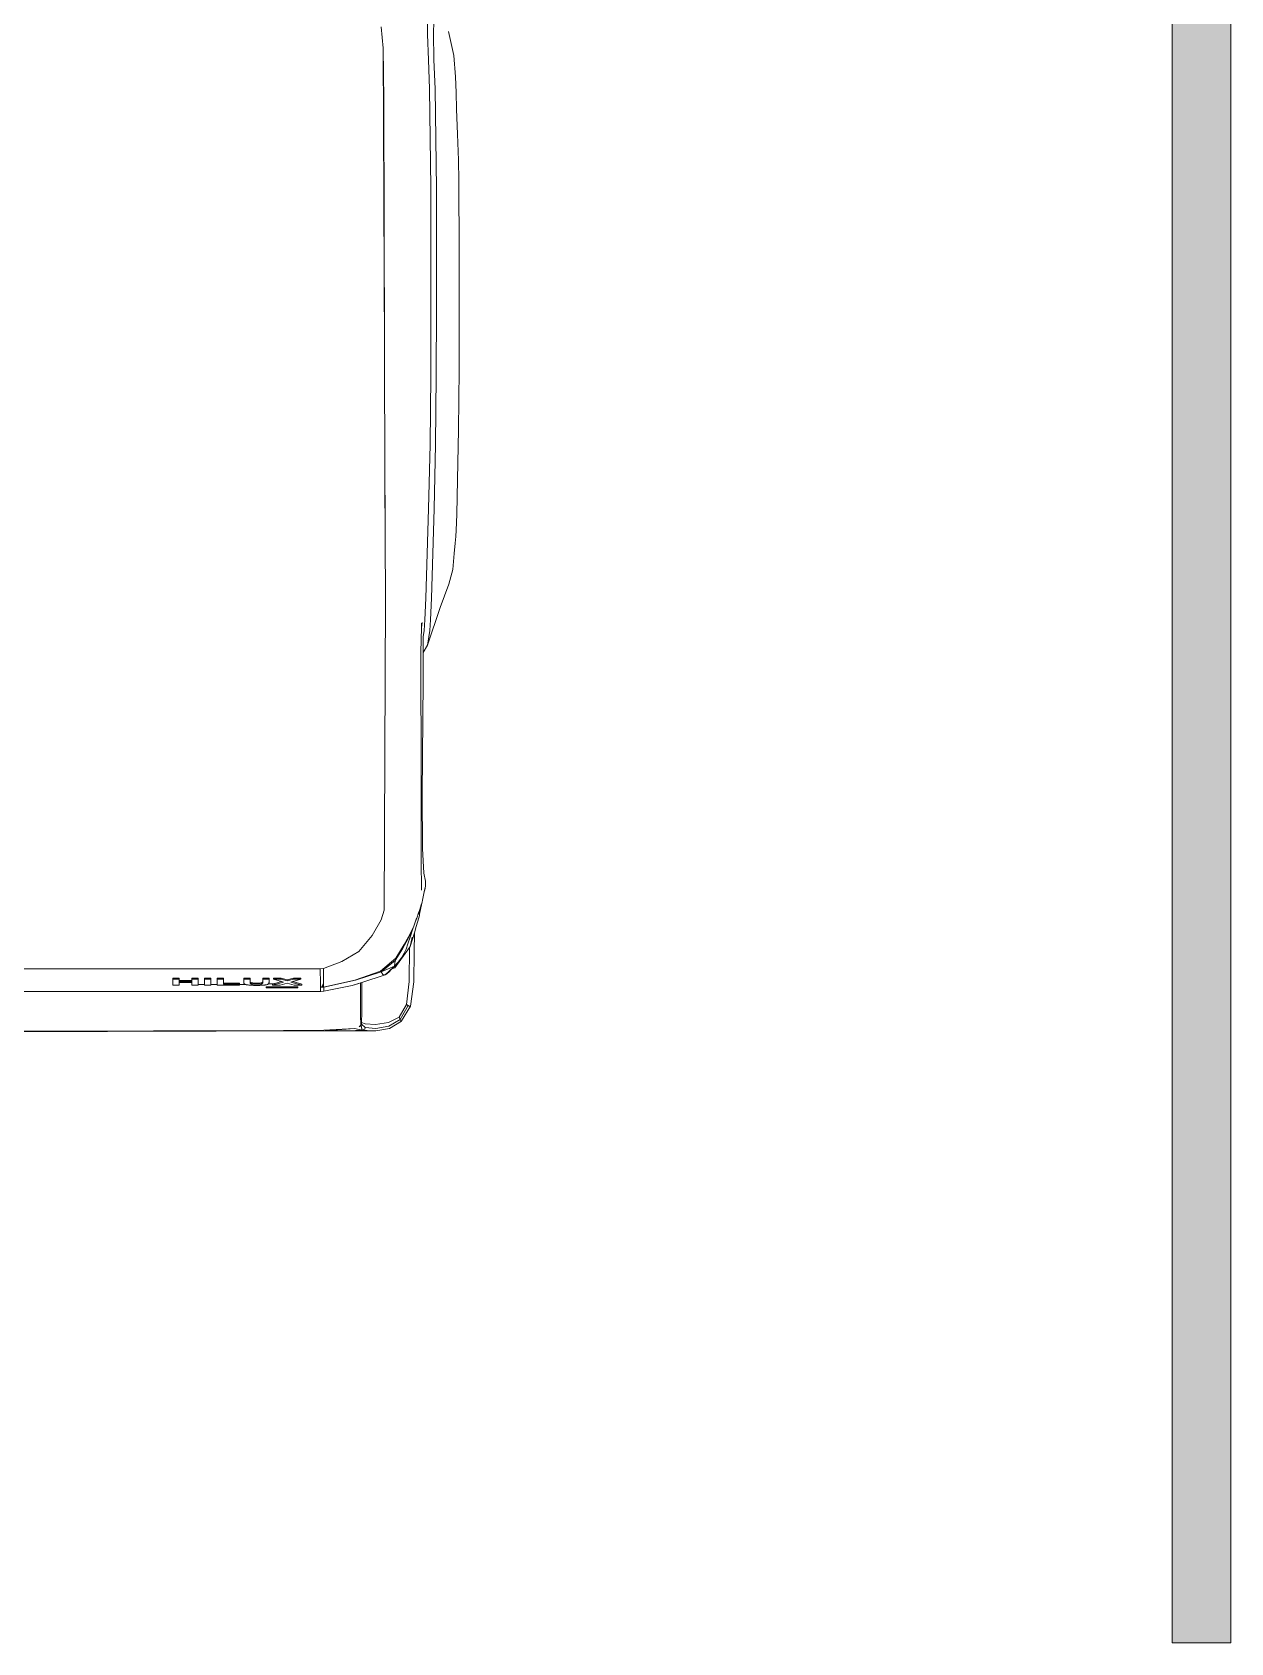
# Model space of a CAD drawing. Header units: millimetres. Extents: x 1010 to 1494, y -119 to 564.
# Drawn here: x 1118.124 to 1120.171, y 366.27 to 369.02 of the extents above; entities that cross this region are included whole.
import ezdxf

# ---------------------------------------------------------------- set-up
doc = ezdxf.new("R2010")
doc.units = ezdxf.units.MM
doc.layers.get('0').update_dxf_attribs({"lineweight": 9})

# ---------------------------------------------------------------- blocks, each defined once
blk = doc.blocks.new('hilux vista superior')
for p, q in [((-0.8403, 5.4064), (-0.8612, 5.3935)), ((-0.8403, 5.4064), (-0.8163, 5.4108)), ((-0.8162, 5.4067), (-0.8394, 5.4027)), ((-0.8163, 5.4108), (-0.8098, 5.4104)), ((-0.7975, 5.4048), (-0.8162, 5.4067)), ((-0.8098, 5.4104), (-0.7947, 5.4105)), ((-0.8098, 5.4104), (-0.7925, 5.4096)), ((-0.7973, 5.4079), (-0.7975, 5.4048)), ((-0.7911, 5.399), (-0.7975, 5.4048)), ((-0.7925, 5.4096), (-0.7973, 5.4079)), ((-0.7947, 5.4105), (-0.7829, 5.4108)), ((-0.7925, 5.4096), (-0.7805, 5.4101)), ((-0.7792, 5.4068), (-0.7925, 5.4096)), ((-0.79, 5.4006), (-0.7925, 5.4096)), ((-0.7909, 5.4013), (-0.7925, 5.4096)), ((-0.7872, 5.4035), (-0.79, 5.4006)), ((-0.7829, 5.4108), (-0.7267, 5.4107)), ((-0.7805, 5.4101), (-0.7267, 5.4107)), ((-0.7792, 5.4068), (-0.7267, 5.4107)), ((-0.7792, 5.4068), (-0.7248, 5.4094)), ((-0.7267, 5.4107), (-0.3451, 5.4116)), ((-0.7248, 5.4094), (-0.5827, 5.4105)), ((-0.5827, 5.4105), (-0.4257, 5.4108)), ((-0.4257, 5.4108), (-0.3266, 5.4112)), ((-0.316, 5.4116), (-0.3451, 5.4116)), ((-0.3266, 5.4112), (-0.2473, 5.4112)), ((-0.316, 5.4116), (-0.2961, 5.4117)), ((-0.0039, 5.4123), (-0.2961, 5.4117)), ((-0.0039, 5.4117), (-0.2473, 5.4112)), ((-0.8615, 5.3932), (-0.8772, 5.3671)), ((-0.8592, 5.3908), (-0.873, 5.3664)), ((-0.8704, 5.3644), (-0.8574, 5.3865)), ((-0.8612, 5.3935), (-0.8615, 5.3932)), ((-0.8612, 5.3935), (-0.8605, 5.393)), ((-0.8592, 5.3908), (-0.8605, 5.393)), ((-0.8394, 5.4027), (-0.8592, 5.3908)), ((-0.8592, 5.3908), (-0.8574, 5.3865)), ((-0.8385, 5.3961), (-0.8574, 5.3865)), ((-0.8385, 5.3961), (-0.816, 5.3993)), ((-0.7978, 5.3985), (-0.816, 5.3993)), ((-0.7978, 5.3985), (-0.7915, 5.3962)), ((-0.792, 5.3257), (-0.7918, 5.3782)), ((-0.7915, 5.3962), (-0.7918, 5.3782)), ((-0.7911, 5.399), (-0.7915, 5.3962)), ((-0.7911, 5.399), (-0.7909, 5.4013)), ((-0.7905, 5.4021), (-0.7909, 5.4013)), ((-0.79, 5.4006), (-0.7905, 5.4021)), ((-0.7895, 5.383), (-0.79, 5.4006)), ((-0.7895, 5.383), (-0.7893, 5.3408)), ((-0.883, 5.3249), (-0.8772, 5.3671)), ((-0.8772, 5.3671), (-0.8767, 5.3676)), ((-0.8767, 5.3676), (-0.8759, 5.3678)), ((-0.8759, 5.3678), (-0.8748, 5.3675)), ((-0.8704, 5.3644), (-0.8751, 5.3239)), ((-0.8748, 5.3675), (-0.873, 5.3664)), ((-0.873, 5.3664), (-0.8704, 5.3644)), ((-0.8837, 5.2721), (-0.883, 5.3249)), ((-0.8751, 5.3239), (-0.8758, 5.2643)), ((-0.792, 5.3257), (-0.8326, 5.3124)), ((-0.7804, 5.3217), (-0.8257, 5.3069)), ((-0.8247, 5.3058), (-0.7794, 5.3217)), ((-0.7892, 5.3266), (-0.792, 5.3257)), ((-0.7892, 5.3266), (-0.7893, 5.3408)), ((-0.7865, 5.3275), (-0.7892, 5.3266)), ((-0.7751, 5.3312), (-0.7865, 5.3275)), ((-0.7865, 5.3275), (-0.7859, 5.3277)), ((-0.7751, 5.3312), (-0.7859, 5.3277)), ((-0.7248, 5.3342), (-0.7804, 5.3217)), ((-0.7794, 5.3217), (-0.7247, 5.334)), ((-0.7251, 5.3412), (-0.7751, 5.3312)), ((-0.7251, 5.3412), (-0.7196, 5.3417)), ((-0.7251, 5.3412), (-0.725, 5.3404)), ((-0.725, 5.3404), (-0.7249, 5.3378)), ((-0.7249, 5.3378), (-0.7248, 5.3342)), ((-0.7248, 5.3342), (-0.7192, 5.3348)), ((-0.7247, 5.334), (-0.7192, 5.3348)), ((-0.7219, 5.3325), (-0.7247, 5.334)), ((-0.7247, 5.334), (-0.7247, 5.3321)), ((-0.7219, 5.3325), (-0.7247, 5.327)), ((-0.7247, 5.3321), (-0.7247, 5.327)), ((-0.7244, 5.301), (-0.7247, 5.327)), ((-0.7192, 5.3328), (-0.7219, 5.3325)), ((-0.7197, 5.3416), (-0.7196, 5.3417)), ((-0.7196, 5.3417), (-0.7194, 5.3409)), ((-0.0871, 5.3417), (-0.7196, 5.3417)), ((-0.7194, 5.3409), (-0.7193, 5.3383)), ((-0.7193, 5.3383), (-0.7192, 5.3348)), ((-0.7192, 5.3348), (-0.7192, 5.3328)), ((-0.7192, 5.3328), (-0.7191, 5.3277)), ((-0.7188, 5.3018), (-0.7191, 5.3277)), ((-0.6865, 5.3286), (-0.6865, 5.3306)), ((-0.6865, 5.3306), (-0.6731, 5.3306)), ((-0.6673, 5.3251), (-0.6865, 5.3306)), ((-0.6865, 5.3286), (-0.6707, 5.3241)), ((-0.6847, 5.32), (-0.6707, 5.3241)), ((-0.6847, 5.318), (-0.6847, 5.32)), ((-0.6718, 5.32), (-0.6847, 5.32)), ((-0.6847, 5.318), (-0.6718, 5.318)), ((-0.6741, 5.3351), (-0.6795, 5.3351)), ((-0.6795, 5.3333), (-0.6795, 5.3351)), ((-0.6741, 5.3333), (-0.6795, 5.3333)), ((-0.6741, 5.3351), (-0.6292, 5.3351)), ((-0.6741, 5.3333), (-0.6741, 5.3351)), ((-0.6292, 5.3333), (-0.6741, 5.3333)), ((-0.6731, 5.3306), (-0.6607, 5.327)), ((-0.6608, 5.3231), (-0.6718, 5.32)), ((-0.6718, 5.318), (-0.6608, 5.3212)), ((-0.6718, 5.318), (-0.6718, 5.32)), ((-0.6707, 5.3241), (-0.6673, 5.3251)), ((-0.6608, 5.3212), (-0.6608, 5.3231)), ((-0.6499, 5.32), (-0.6608, 5.3231)), ((-0.6608, 5.3212), (-0.6499, 5.318)), ((-0.6607, 5.327), (-0.6483, 5.3306)), ((-0.635, 5.3306), (-0.6541, 5.3251)), ((-0.6541, 5.3251), (-0.6508, 5.3241)), ((-0.6508, 5.3241), (-0.639, 5.3275)), ((-0.6508, 5.3241), (-0.6368, 5.32)), ((-0.6499, 5.318), (-0.6499, 5.32)), ((-0.6368, 5.32), (-0.6499, 5.32)), ((-0.6499, 5.318), (-0.6368, 5.318)), ((-0.6483, 5.3306), (-0.635, 5.3306)), ((-0.639, 5.3287), (-0.639, 5.3282)), ((-0.639, 5.3282), (-0.628, 5.3282)), ((-0.639, 5.3275), (-0.639, 5.3282)), ((-0.639, 5.3269), (-0.639, 5.3275)), ((-0.6368, 5.318), (-0.6368, 5.32)), ((-0.635, 5.3295), (-0.635, 5.3306)), ((-0.6292, 5.3351), (-0.6238, 5.3351)), ((-0.6292, 5.3351), (-0.6292, 5.3333)), ((-0.6238, 5.3333), (-0.6292, 5.3333)), ((-0.6288, 5.3256), (-0.6287, 5.3261)), ((-0.6288, 5.3256), (-0.6288, 5.32)), ((-0.6288, 5.318), (-0.6288, 5.32)), ((-0.6176, 5.32), (-0.6288, 5.32)), ((-0.6288, 5.318), (-0.6176, 5.318)), ((-0.6287, 5.3266), (-0.6286, 5.327)), ((-0.6287, 5.3261), (-0.6287, 5.3266)), ((-0.6286, 5.327), (-0.6285, 5.3274)), ((-0.6285, 5.3274), (-0.6283, 5.3277)), ((-0.6283, 5.3277), (-0.6281, 5.328)), ((-0.6281, 5.328), (-0.628, 5.3282)), ((-0.628, 5.3282), (-0.6279, 5.3283)), ((-0.6279, 5.3283), (-0.6276, 5.3285)), ((-0.6276, 5.3285), (-0.6272, 5.3287)), ((-0.6272, 5.3287), (-0.6268, 5.3289)), ((-0.6268, 5.3289), (-0.6263, 5.3291)), ((-0.6263, 5.3291), (-0.6258, 5.3293)), ((-0.6258, 5.3293), (-0.6252, 5.3295)), ((-0.6252, 5.3295), (-0.6245, 5.3296)), ((-0.6245, 5.3296), (-0.6238, 5.3298)), ((-0.6238, 5.3333), (-0.6238, 5.3351)), ((-0.6238, 5.3298), (-0.623, 5.3299)), ((-0.623, 5.3299), (-0.6221, 5.3301)), ((-0.6221, 5.3301), (-0.6212, 5.3302)), ((-0.6212, 5.3302), (-0.6202, 5.3303)), ((-0.6202, 5.3303), (-0.6191, 5.3304)), ((-0.6191, 5.3304), (-0.618, 5.3305)), ((-0.618, 5.3305), (-0.6168, 5.3306)), ((-0.6175, 5.3268), (-0.6176, 5.3265)), ((-0.6176, 5.3265), (-0.6176, 5.3262)), ((-0.6176, 5.3262), (-0.6176, 5.3259)), ((-0.6176, 5.3242), (-0.6176, 5.3259)), ((-0.6176, 5.3246), (-0.6175, 5.3248)), ((-0.6176, 5.3242), (-0.6176, 5.3246)), ((-0.6176, 5.3239), (-0.6176, 5.3242)), ((-0.6176, 5.32), (-0.6176, 5.3239)), ((-0.6176, 5.318), (-0.6176, 5.32)), ((-0.6174, 5.3271), (-0.6175, 5.3268)), ((-0.6175, 5.3248), (-0.6174, 5.3251)), ((-0.6173, 5.3273), (-0.6174, 5.3271)), ((-0.6174, 5.3251), (-0.6173, 5.3253)), ((-0.6172, 5.3275), (-0.6173, 5.3273)), ((-0.6173, 5.3253), (-0.6172, 5.3255)), ((-0.6171, 5.3277), (-0.6172, 5.3275)), ((-0.6172, 5.3255), (-0.6171, 5.3257)), ((-0.6169, 5.3278), (-0.6171, 5.3277)), ((-0.6171, 5.3257), (-0.6169, 5.3259)), ((-0.6167, 5.328), (-0.6169, 5.3278)), ((-0.6169, 5.3259), (-0.6167, 5.326)), ((-0.6168, 5.3306), (-0.6154, 5.3307)), ((-0.6163, 5.3281), (-0.6167, 5.328)), ((-0.6167, 5.326), (-0.6163, 5.3261)), ((-0.6159, 5.3282), (-0.6163, 5.3281)), ((-0.6163, 5.3261), (-0.6159, 5.3263)), ((-0.6154, 5.3284), (-0.6159, 5.3282)), ((-0.6159, 5.3263), (-0.6154, 5.3264)), ((-0.6154, 5.3307), (-0.614, 5.3307)), ((-0.6148, 5.3285), (-0.6154, 5.3284)), ((-0.6154, 5.3264), (-0.6148, 5.3265)), ((-0.6142, 5.3286), (-0.6148, 5.3285)), ((-0.6148, 5.3265), (-0.6142, 5.3266)), ((-0.6134, 5.3287), (-0.6142, 5.3286)), ((-0.6142, 5.3266), (-0.6134, 5.3267)), ((-0.614, 5.3307), (-0.6125, 5.3308)), ((-0.6126, 5.3288), (-0.6134, 5.3287)), ((-0.6134, 5.3267), (-0.6126, 5.3268)), ((-0.6117, 5.3289), (-0.6126, 5.3288)), ((-0.6126, 5.3268), (-0.6117, 5.3269)), ((-0.6125, 5.3308), (-0.6109, 5.3308)), ((-0.6106, 5.3289), (-0.6117, 5.3289)), ((-0.6117, 5.3269), (-0.6106, 5.3269)), ((-0.6109, 5.3308), (-0.6091, 5.3308)), ((-0.6095, 5.3289), (-0.6106, 5.3289)), ((-0.6106, 5.3269), (-0.6095, 5.327)), ((-0.6083, 5.329), (-0.6095, 5.3289)), ((-0.6095, 5.327), (-0.6083, 5.327)), ((-0.6091, 5.3308), (-0.6073, 5.3308)), ((-0.607, 5.329), (-0.6083, 5.329)), ((-0.6083, 5.327), (-0.607, 5.327)), ((-0.6073, 5.3308), (-0.6051, 5.3308)), ((-0.6057, 5.329), (-0.607, 5.329)), ((-0.607, 5.327), (-0.6057, 5.327)), ((-0.6044, 5.3289), (-0.6057, 5.329)), ((-0.6057, 5.327), (-0.6044, 5.327)), ((-0.6051, 5.3308), (-0.6031, 5.3308)), ((-0.6033, 5.3289), (-0.6044, 5.3289)), ((-0.6044, 5.327), (-0.6033, 5.3269)), ((-0.6022, 5.3288), (-0.6033, 5.3289)), ((-0.6033, 5.3269), (-0.6022, 5.3269)), ((-0.6031, 5.3308), (-0.6012, 5.3308)), ((-0.6013, 5.3288), (-0.6022, 5.3288)), ((-0.6022, 5.3269), (-0.6013, 5.3268)), ((-0.6004, 5.3287), (-0.6013, 5.3288)), ((-0.6013, 5.3268), (-0.6004, 5.3267)), ((-0.6012, 5.3308), (-0.5995, 5.3307)), ((-0.5995, 5.3286), (-0.6004, 5.3287)), ((-0.6004, 5.3267), (-0.5995, 5.3266)), ((-0.5995, 5.3307), (-0.5979, 5.3306)), ((-0.5988, 5.3285), (-0.5995, 5.3286)), ((-0.5995, 5.3266), (-0.5988, 5.3265)), ((-0.5982, 5.3283), (-0.5988, 5.3285)), ((-0.5988, 5.3265), (-0.5982, 5.3264)), ((-0.5976, 5.3282), (-0.5982, 5.3283)), ((-0.5982, 5.3264), (-0.5976, 5.3262)), ((-0.5979, 5.3306), (-0.5965, 5.3306)), ((-0.5971, 5.328), (-0.5976, 5.3282)), ((-0.5976, 5.3262), (-0.5971, 5.3261)), ((-0.5967, 5.3279), (-0.5971, 5.328)), ((-0.5971, 5.3261), (-0.5967, 5.3259)), ((-0.5964, 5.3277), (-0.5967, 5.3279)), ((-0.5967, 5.3259), (-0.5964, 5.3257)), ((-0.5965, 5.3306), (-0.5953, 5.3305)), ((-0.5961, 5.3275), (-0.5964, 5.3277)), ((-0.5964, 5.3257), (-0.5961, 5.3256)), ((-0.596, 5.3274), (-0.5961, 5.3275)), ((-0.5961, 5.3256), (-0.596, 5.3254)), ((-0.5959, 5.3272), (-0.596, 5.3274)), ((-0.596, 5.3254), (-0.5959, 5.3252)), ((-0.5958, 5.327), (-0.5959, 5.3272)), ((-0.5959, 5.3252), (-0.5958, 5.325)), ((-0.5958, 5.3267), (-0.5958, 5.327)), ((-0.5957, 5.3265), (-0.5958, 5.3267)), ((-0.5958, 5.325), (-0.5958, 5.3248)), ((-0.5958, 5.3248), (-0.5957, 5.3245)), ((-0.5957, 5.3261), (-0.5957, 5.3265)), ((-0.5957, 5.3257), (-0.5957, 5.3261)), ((-0.5957, 5.3241), (-0.5957, 5.3257)), ((-0.5957, 5.3245), (-0.5957, 5.3241)), ((-0.5957, 5.3241), (-0.5957, 5.3238)), ((-0.5957, 5.32), (-0.5957, 5.3238)), ((-0.5957, 5.318), (-0.5957, 5.32)), ((-0.5845, 5.32), (-0.5957, 5.32)), ((-0.5957, 5.318), (-0.5845, 5.318)), ((-0.5953, 5.3305), (-0.5941, 5.3304)), ((-0.5941, 5.3304), (-0.593, 5.3302)), ((-0.593, 5.3302), (-0.5921, 5.3301)), ((-0.5921, 5.3301), (-0.5911, 5.33)), ((-0.5911, 5.33), (-0.5903, 5.3299)), ((-0.5903, 5.3299), (-0.5895, 5.3297)), ((-0.5895, 5.3297), (-0.5888, 5.3296)), ((-0.5888, 5.3296), (-0.5884, 5.3295)), ((-0.5766, 5.3295), (-0.5884, 5.3295)), ((-0.5884, 5.3295), (-0.5881, 5.3294)), ((-0.5881, 5.3294), (-0.5875, 5.3292)), ((-0.5875, 5.3292), (-0.587, 5.3291)), ((-0.587, 5.3291), (-0.5866, 5.3289)), ((-0.5866, 5.3289), (-0.5862, 5.3287)), ((-0.5862, 5.3287), (-0.5859, 5.3285)), ((-0.5859, 5.3285), (-0.5856, 5.3284)), ((-0.5856, 5.3284), (-0.5853, 5.3281)), ((-0.5853, 5.3281), (-0.5851, 5.3278)), ((-0.5851, 5.3278), (-0.5849, 5.3274)), ((-0.5849, 5.3274), (-0.5847, 5.327)), ((-0.5847, 5.327), (-0.5846, 5.3266)), ((-0.5846, 5.3266), (-0.5845, 5.3262)), ((-0.5845, 5.3262), (-0.5845, 5.3257)), ((-0.5845, 5.3257), (-0.5845, 5.32)), ((-0.5845, 5.318), (-0.5845, 5.32)), ((-0.5766, 5.3306), (-0.5766, 5.3295)), ((-0.5766, 5.3306), (-0.5376, 5.3306)), ((-0.5766, 5.3288), (-0.5766, 5.3295)), ((-0.5488, 5.3288), (-0.5766, 5.3288)), ((-0.5766, 5.3288), (-0.5766, 5.3269)), ((-0.5766, 5.3269), (-0.5488, 5.3269)), ((-0.5488, 5.3269), (-0.5488, 5.3288)), ((-0.5488, 5.3201), (-0.5488, 5.3269)), ((-0.5488, 5.3181), (-0.5488, 5.3201)), ((-0.5376, 5.3201), (-0.5488, 5.3201)), ((-0.5488, 5.3181), (-0.5376, 5.3181)), ((-0.5376, 5.3295), (-0.5376, 5.3306)), ((-0.5265, 5.3295), (-0.5376, 5.3295)), ((-0.5376, 5.3201), (-0.5376, 5.3295)), ((-0.5376, 5.3181), (-0.5376, 5.3201)), ((-0.5265, 5.3306), (-0.5265, 5.3295)), ((-0.5265, 5.3306), (-0.5154, 5.3306)), ((-0.5265, 5.3295), (-0.5265, 5.32)), ((-0.5265, 5.318), (-0.5265, 5.32)), ((-0.5154, 5.32), (-0.5265, 5.32)), ((-0.5265, 5.318), (-0.5154, 5.318)), ((-0.5154, 5.3295), (-0.5154, 5.3306)), ((-0.5041, 5.3295), (-0.5154, 5.3295)), ((-0.5154, 5.32), (-0.5154, 5.3295)), ((-0.5154, 5.318), (-0.5154, 5.32)), ((-0.5041, 5.3306), (-0.4929, 5.3306)), ((-0.5041, 5.3295), (-0.5041, 5.3306)), ((-0.5041, 5.3286), (-0.5041, 5.3295)), ((-0.5041, 5.3282), (-0.5041, 5.3286)), ((-0.5041, 5.3269), (-0.5041, 5.3282)), ((-0.5041, 5.32), (-0.5041, 5.3269)), ((-0.5041, 5.318), (-0.5041, 5.32)), ((-0.4929, 5.32), (-0.5041, 5.32)), ((-0.5041, 5.318), (-0.4929, 5.318)), ((-0.4929, 5.3306), (-0.4929, 5.326)), ((-0.4929, 5.326), (-0.471, 5.326)), ((-0.4929, 5.3242), (-0.4929, 5.326)), ((-0.471, 5.3242), (-0.4929, 5.3242)), ((-0.4929, 5.3242), (-0.4929, 5.3222)), ((-0.4929, 5.3222), (-0.471, 5.3222)), ((-0.4929, 5.32), (-0.4929, 5.3222)), ((-0.4929, 5.318), (-0.4929, 5.32)), ((-0.471, 5.3306), (-0.4599, 5.3306)), ((-0.471, 5.326), (-0.471, 5.3306)), ((-0.471, 5.3242), (-0.471, 5.326)), ((-0.471, 5.3242), (-0.471, 5.3222)), ((-0.471, 5.32), (-0.471, 5.3222)), ((-0.471, 5.318), (-0.471, 5.32)), ((-0.4599, 5.32), (-0.471, 5.32)), ((-0.471, 5.318), (-0.4599, 5.318)), ((-0.4599, 5.3306), (-0.4599, 5.32)), ((-0.4599, 5.318), (-0.4599, 5.32)), ((-0.8758, 5.2643), (-0.8499, 5.2998)), ((-0.8556, 5.2903), (-0.8615, 5.2824)), ((-0.8556, 5.2903), (-0.8499, 5.2963)), ((-0.8513, 5.2829), (-0.8247, 5.3058)), ((-0.8257, 5.3069), (-0.8505, 5.2873)), ((-0.8492, 5.297), (-0.8505, 5.2873)), ((-0.8446, 5.3018), (-0.8499, 5.2998)), ((-0.8499, 5.2998), (-0.8499, 5.2963)), ((-0.8499, 5.2963), (-0.8492, 5.297)), ((-0.8492, 5.297), (-0.8257, 5.3069)), ((-0.8492, 5.297), (-0.8472, 5.2989)), ((-0.8472, 5.2989), (-0.8326, 5.3124)), ((-0.8472, 5.2989), (-0.8446, 5.3018)), ((-0.8446, 5.3018), (-0.8394, 5.3078)), ((-0.8341, 5.3115), (-0.8394, 5.3078)), ((-0.8326, 5.3124), (-0.8341, 5.3115)), ((-0.8326, 5.3124), (-0.8288, 5.312)), ((-0.8288, 5.312), (-0.8257, 5.3069)), ((-0.8247, 5.3058), (-0.8257, 5.3069)), ((-0.7244, 5.301), (-0.7568, 5.2887)), ((-0.7188, 5.3018), (-0.7244, 5.301)), ((0.711, 5.3018), (-0.7188, 5.3018)), ((-0.8841, 5.2385), (-0.8837, 5.2721)), ((-0.8841, 5.2385), (-0.877, 5.2626)), ((-0.877, 5.2626), (-0.88, 5.2463)), ((-0.877, 5.2626), (-0.8758, 5.2643)), ((-0.8634, 5.2666), (-0.8733, 5.2486)), ((-0.8726, 5.2579), (-0.8694, 5.2674)), ((-0.8663, 5.2745), (-0.8694, 5.2674)), ((-0.8663, 5.2745), (-0.8615, 5.2824)), ((-0.8662, 5.2592), (-0.8513, 5.2829)), ((-0.8505, 5.2873), (-0.8634, 5.2666)), ((-0.8505, 5.2873), (-0.8509, 5.2851)), ((-0.7863, 5.2712), (-0.8101, 5.2434)), ((-0.7568, 5.2887), (-0.7863, 5.2712)), ((-0.8873, 5.2274), (-0.8841, 5.2385)), ((-0.8837, 5.2249), (-0.88, 5.2343)), ((-0.8829, 5.2267), (-0.8765, 5.2405)), ((-0.8814, 5.2317), (-0.8726, 5.2579)), ((-0.8772, 5.2445), (-0.8814, 5.2317)), ((-0.8733, 5.2486), (-0.88, 5.2343)), ((-0.8726, 5.2579), (-0.8772, 5.2445)), ((-0.8765, 5.2405), (-0.8662, 5.2592)), ((-0.8101, 5.2434), (-0.8257, 5.2158)), ((-0.8933, 5.2056), (-0.8939, 5.2027)), ((-0.8929, 5.2084), (-0.8933, 5.2056)), ((-0.8929, 5.2084), (-0.8919, 5.2125)), ((-0.8923, 5.2053), (-0.8929, 5.2084)), ((-0.8915, 5.2037), (-0.8923, 5.2053)), ((-0.8919, 5.2125), (-0.8873, 5.2274)), ((-0.8915, 5.2037), (-0.8882, 5.2126)), ((-0.8882, 5.2126), (-0.8874, 5.2147)), ((-0.8874, 5.2147), (-0.8829, 5.2267)), ((-0.8864, 5.2174), (-0.8874, 5.2147)), ((-0.8864, 5.2174), (-0.8851, 5.2212)), ((-0.8837, 5.2249), (-0.8814, 5.2317)), ((-0.8257, 5.2158), (-0.8309, 5.1989)), ((-0.9002, 5.1724), (-0.8983, 5.1811)), ((-0.8983, 5.1814), (-0.8982, 5.1816)), ((-0.8983, 5.1811), (-0.8983, 5.1814)), ((-0.8976, 5.184), (-0.8982, 5.1816)), ((-0.8976, 5.184), (-0.8939, 5.2027)), ((-0.897, 5.1863), (-0.8976, 5.184)), ((-0.897, 5.1863), (-0.8963, 5.1891)), ((-0.8936, 5.1973), (-0.8963, 5.1891)), ((-0.8946, 5.1947), (-0.8963, 5.1891)), ((-0.8946, 5.1947), (-0.8935, 5.198)), ((-0.8939, 5.2027), (-0.894, 5.1982)), ((-0.894, 5.1982), (-0.8935, 5.198)), ((-0.8936, 5.1973), (-0.892, 5.2024)), ((-0.8935, 5.198), (-0.892, 5.2024)), ((-0.8927, 5.2019), (-0.8919, 5.2027)), ((-0.892, 5.2024), (-0.8919, 5.2027)), ((-0.8919, 5.2027), (-0.8915, 5.2037)), ((-0.8332, 4.6524), (-0.8309, 5.1989)), ((-0.9034, 5.1566), (-0.9014, 5.1667)), ((-0.9022, 5.1629), (-0.9034, 5.1566)), ((-0.9034, 5.1477), (-0.9034, 5.1566)), ((-0.9022, 5.1629), (-0.9014, 5.1667)), ((-0.9014, 5.1667), (-0.9002, 5.1724)), ((-0.8965, 5.1601), (-0.8968, 5.1639)), ((-0.8963, 5.1154), (-0.8965, 5.1601)), ((-0.9034, 5.1477), (-0.9009, 5.1337)), ((-0.8983, 5.0907), (-0.9009, 5.1337)), ((-0.8958, 4.9686), (-0.8963, 5.1154)), ((-0.8983, 5.0907), (-0.898, 4.995)), ((-0.8995, 4.7968), (-0.898, 4.995)), ((-0.8958, 4.9686), (-0.8957, 4.7457)), ((-0.8995, 4.7968), (-0.8997, 4.746)), ((-0.907, 4.7335), (-0.9292, 4.667)), ((-0.907, 4.7335), (-0.9095, 4.7187)), ((-0.8998, 4.746), (-0.907, 4.7335)), ((-0.8997, 4.746), (-0.8998, 4.746)), ((-0.8997, 4.746), (-0.8998, 4.7188)), ((-0.8967, 4.7022), (-0.8957, 4.7457)), ((-0.9112, 4.7076), (-0.9124, 4.6888)), ((-0.9095, 4.7187), (-0.9112, 4.7076)), ((-0.9027, 4.6887), (-0.9014, 4.7076)), ((-0.9014, 4.7076), (-0.8998, 4.7188)), ((-0.8967, 4.7022), (-0.8976, 4.6934)), ((-0.8968, 4.6946), (-0.8967, 4.7022)), ((-0.9124, 4.6888), (-0.9139, 4.6507)), ((-0.9027, 4.6887), (-0.9042, 4.6506)), ((-0.9292, 4.667), (-0.9445, 4.626)), ((-0.9139, 4.6507), (-0.9187, 4.494)), ((-0.9042, 4.6506), (-0.909, 4.4939)), ((-0.8332, 4.6524), (-0.8324, 4.4398)), ((-0.9514, 4.6005), (-0.9445, 4.626)), ((-0.954, 4.5721), (-0.9514, 4.6005)), ((-0.9567, 4.5424), (-0.9556, 4.5544)), ((-0.9556, 4.5544), (-0.954, 4.5721)), ((-0.9584, 4.5037), (-0.9575, 4.5313)), ((-0.9575, 4.5313), (-0.9567, 4.5424)), ((-0.96, 4.4423), (-0.9584, 4.5037)), ((-0.8324, 4.4398), (-0.8328, 4.499)), ((-0.9187, 4.494), (-0.9213, 4.381)), ((-0.9116, 4.3809), (-0.909, 4.4939)), ((-0.9617, 4.3551), (-0.96, 4.4423)), ((-0.8324, 4.4398), (-0.8314, 4.2144)), ((-0.9213, 4.381), (-0.9226, 4.2601)), ((-0.9129, 4.26), (-0.9116, 4.3809)), ((-0.9627, 4.2497), (-0.9617, 4.3551)), ((-0.963, 4.1407), (-0.9627, 4.2497)), ((-0.9226, 4.2601), (-0.923, 4.1412)), ((-0.9132, 4.141), (-0.9129, 4.26)), ((-0.8314, 4.2144), (-0.8293, 3.685)), ((-0.8314, 4.2144), (-0.8305, 3.7752)), ((-0.963, 4.1407), (-0.9628, 4.0423)), ((-0.9228, 3.958), (-0.923, 4.1412)), ((-0.9129, 3.9568), (-0.9132, 4.141)), ((-0.9628, 4.0423), (-0.962, 3.9176)), ((-0.9228, 3.958), (-0.9231, 3.9318)), ((-0.9131, 3.9301), (-0.9129, 3.9568)), ((-0.962, 3.9176), (-0.9614, 3.8813)), ((-0.9208, 3.7562), (-0.9231, 3.9318)), ((-0.9108, 3.7561), (-0.9131, 3.9301)), ((-0.9598, 3.8356), (-0.9614, 3.8813)), ((-0.9583, 3.7922), (-0.9598, 3.8356)), ((-0.9576, 3.7627), (-0.9583, 3.7922)), ((-0.9565, 3.7352), (-0.9576, 3.7627)), ((-0.8293, 3.685), (-0.8305, 3.7752)), ((-0.9537, 3.6977), (-0.9565, 3.7352)), ((-0.9208, 3.7562), (-0.9185, 3.7054)), ((-0.9108, 3.7561), (-0.9087, 3.7053)), ((-0.9537, 3.6977), (-0.9443, 3.6553)), ((-0.9185, 3.7054), (-0.9175, 3.6583)), ((-0.9087, 3.7053), (-0.9072, 3.6608)), ((-0.8293, 3.685), (-0.8259, 3.6475)), ((-0.9175, 3.6583), (-0.9191, 3.6185)), ((-0.9072, 3.6608), (-0.907, 3.6292))]:
    blk.add_line(p, q)

msp = doc.modelspace()

# ---------------------------------------------------------------- hatches: boundary and pattern name
at = {"true_color": 0xf1eb1f}
h = msp.add_hatch(color=2, dxfattribs=at)
h.dxf.hatch_style = 1
h.paths.add_polyline_path([(1120.07091, 366.27047), (1120.07091, 373.65771), (1120.17091, 373.65771), (1120.17091, 366.27047)])
h = msp.add_hatch(color=2, dxfattribs=at)
h.dxf.hatch_style = 1
h.paths.add_polyline_path([(1120.07091, 366.27047), (1120.07091, 373.65771), (1120.17091, 373.65771), (1120.17091, 366.27047)])

# ---------------------------------------------------------------- linework, layer by layer
msp.add_lwpolyline([(1120.07091, 366.27047), (1120.07091, 373.65771), (1120.17091, 373.65771), (1120.17091, 366.27047)], close=True)
msp.add_lwpolyline([(1120.07091, 366.27047), (1120.07091, 373.65771), (1120.17091, 373.65771), (1120.17091, 366.27047)], close=True)

# ---------------------------------------------------------------- block references
at = {"xscale": 0.9721400029598934, "yscale": 0.9721400029598934, "zscale": 0.9721400029598934, "rotation": 180.0000000000549}
msp.add_blockref('hilux vista superior', (1117.91714, 372.57526), dxfattribs=at)

doc.saveas('drawing.dxf')
